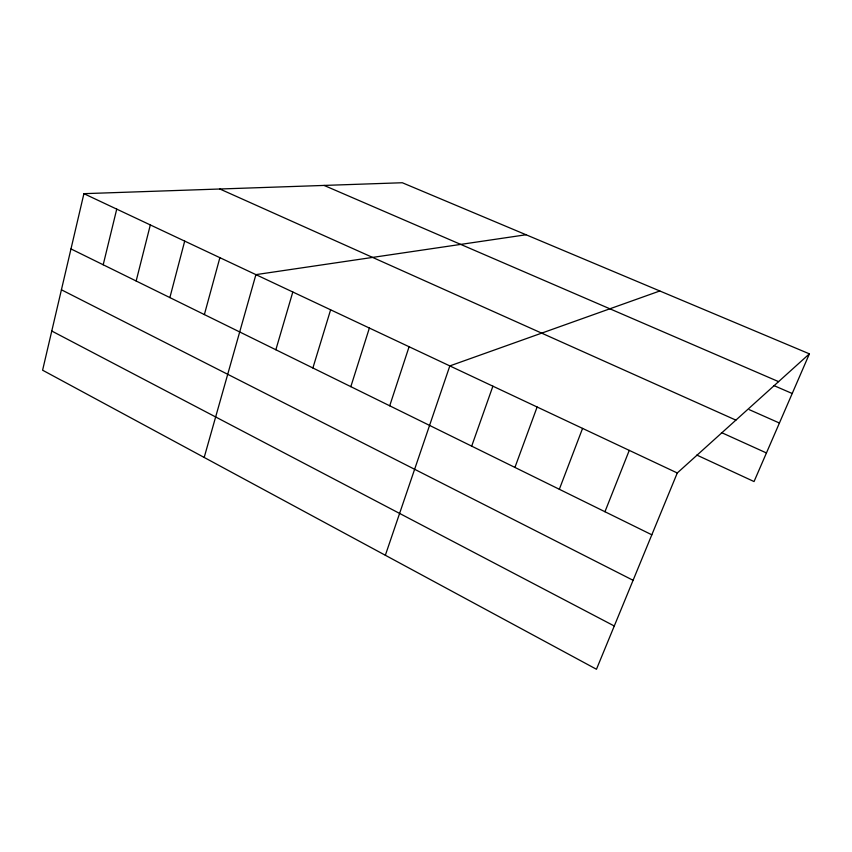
<?xml version="1.0" encoding="UTF-8"?>
<svg xmlns="http://www.w3.org/2000/svg" width="852" height="852" viewBox="0 0 852 852"><rect width="100%" height="100%" fill="white"/><g stroke="black" fill="none" stroke-linecap="round" stroke-linejoin="round"><path stroke-width="1.28" d="M83.911 193.67L42.6 370.205L596.464 669.257L677.276 472.977L809.4 353.846L402.304 182.743L83.911 193.67L677.276 472.977M103.198 264.78L116.735 209.123M136.16 281L150.325 224.939M169.878 297.593L184.692 241.116M204.374 314.58L219.88 257.677M204.192 457.449L255.909 274.632L526.067 234.758M275.856 349.757L292.811 292.002M312.886 367.989L330.619 309.808M350.832 386.659L369.374 328.041M389.715 405.797L409.088 346.743M385.349 555.27L449.824 365.913L659.81 290.979M471.688 446.139L492.893 386.19M514.928 467.428L537.122 407.011M559.338 489.282L582.566 428.396M604.952 511.732L629.266 450.378M809.4 353.846L754.041 481.561L696.819 455.064M324.111 185.427L778.579 381.632M773.925 385.583L792.211 393.507M749.281 409.663L779.42 423.029M219.869 189.006L735.894 420.121M721.42 432.55L766.438 452.955M70.982 248.922L651.823 534.8M61.419 289.797L633.089 580.297M51.77 331.023L614.271 625.996"/></g></svg>
